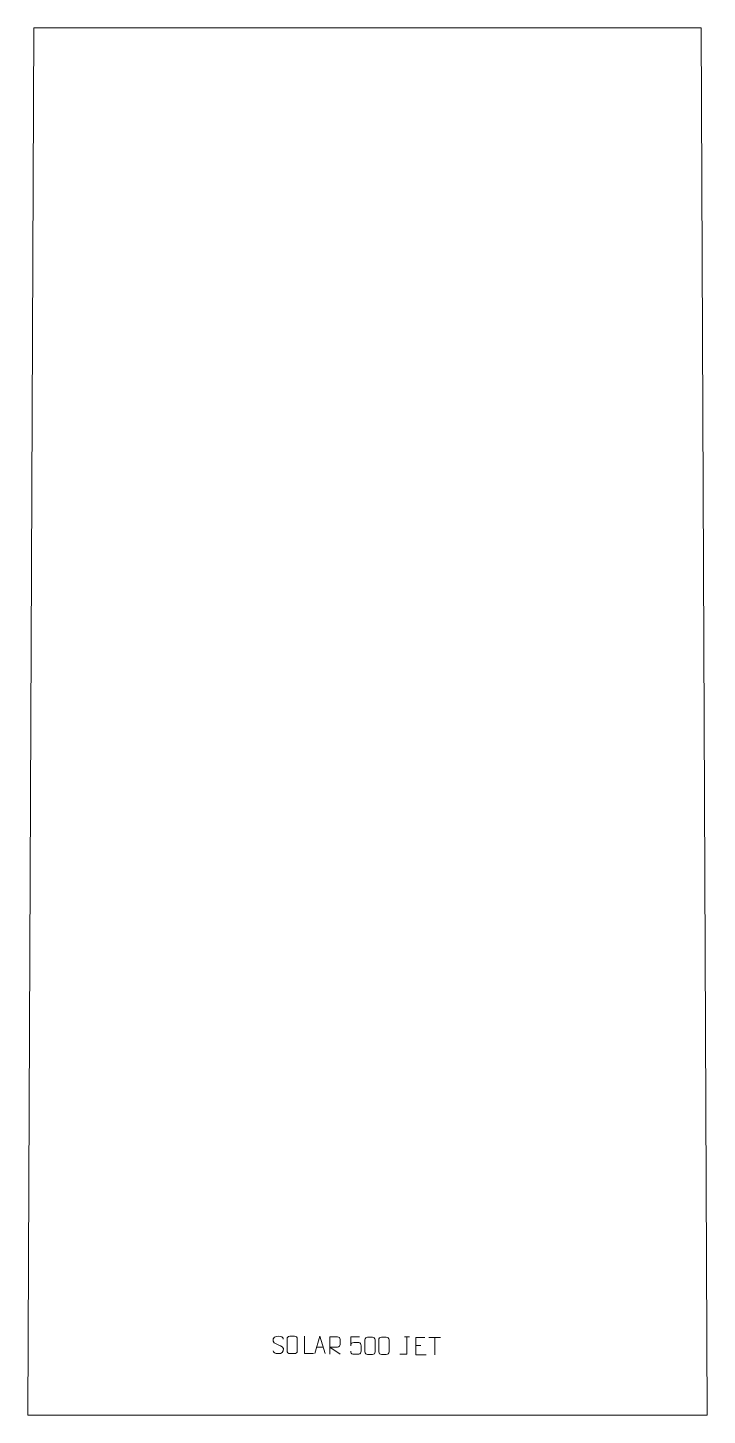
# Model space of a CAD drawing. Header units: millimetres. Extents: x -490 to 490, y -1850 to 150.
import ezdxf

# ---------------------------------------------------------------- set-up
doc = ezdxf.new("R2010")
doc.units = ezdxf.units.MM
doc.header["$MEASUREMENT"] = 0
doc.layers.add('layer 1', color=7, linetype='Continuous')

msp = doc.modelspace()

# ---------------------------------------------------------------- linework, layer by layer
at = {"layer": 'layer 1', "color": 242, "lineweight": 9}
msp.add_open_spline([(489.9997, -1849.9991), (489.9997, -1849.9991), (-489.9997, -1849.9991), (-489.9997, -1849.9991), (-489.9997, -1849.9991), (-489.9997, -1849.9991), (-481.3034, 149.9995), (-481.3034, 149.9995), (-481.3034, 149.9995), (-481.3034, 149.9995), (481.3048, 149.9995), (481.3048, 149.9995), (481.3048, 149.9995), (481.3048, 149.9995), (489.9997, -1849.9991), (489.9997, -1849.9991)], degree=3, knots=[0, 0, 0, 0, 0.2, 0.2, 0.2, 0.2, 0.4, 0.4, 0.4, 0.4, 0.6, 0.6, 0.6, 0.6, 1, 1, 1, 1], dxfattribs=at)
at = {"layer": 'layer 1', "color": 250, "lineweight": 9}
for points, knots in [([(-128.6641, -1748.4745), (-132.9124, -1747.0041), (-137.8205, -1745.2083), (-135.8154, -1739.688), (-135.8154, -1739.688), (-134.3119, -1735.5481), (-129.0983, -1735.9366), (-125.4947, -1736.5377), (-125.4947, -1736.5377), (-122.6341, -1737.0149), (-121.7694, -1738.2281), (-121.4588, -1740.3122)], [0, 0, 0, 0, 0.25, 0.25, 0.25, 0.25, 0.5, 0.5, 0.5, 0.5, 1, 1, 1, 1]), ([(-112.1891, -1736.1719), (-109.8634, -1736.1719), (-107.5373, -1736.1719), (-105.2112, -1736.1719), (-105.2112, -1736.1719), (-103.2646, -1736.1363), (-101.2732, -1737.6279), (-101.2465, -1740.0655), (-101.2465, -1740.0655), (-101.2469, -1745.8124), (-101.2469, -1751.5597), (-101.2465, -1757.3074), (-101.2465, -1757.3074), (-101.3863, -1759.6308), (-103.0635, -1761.1104), (-105.2112, -1761.1212), (-105.2112, -1761.1212), (-107.5431, -1761.1208), (-109.875, -1761.1208), (-112.2065, -1761.1212), (-112.2065, -1761.1212), (-114.1315, -1761.2266), (-116.1036, -1759.3421), (-116.0924, -1757.3248), (-116.0924, -1757.3248), (-116.0921, -1751.5547), (-116.0921, -1745.785), (-116.0924, -1740.0157), (-116.0924, -1740.0157), (-116.0882, -1737.8776), (-114.3415, -1736.1584), (-112.1891, -1736.1719)], [0, 0, 0, 0, 0.111111111, 0.111111111, 0.111111111, 0.111111111, 0.222222222, 0.222222222, 0.222222222, 0.222222222, 0.333333333, 0.333333333, 0.333333333, 0.333333333, 0.444444444, 0.444444444, 0.444444444, 0.444444444, 0.555555556, 0.555555556, 0.555555556, 0.555555556, 0.666666667, 0.666666667, 0.666666667, 0.666666667, 0.777777778, 0.777777778, 0.777777778, 0.777777778, 1, 1, 1, 1]), ([(-77.7204, -1761.1252), (-77.7204, -1761.1252), (-90.6695, -1761.1252), (-90.6695, -1761.1252), (-90.6695, -1761.1252), (-90.6695, -1761.1252), (-90.6695, -1736.1716), (-90.6695, -1736.1716)], [0, 0, 0, 0, 0.333333333, 0.333333333, 0.333333333, 0.333333333, 1, 1, 1, 1]), ([(-76.14, -1761.1251), (-76.14, -1761.1251), (-68.769, -1736.1716), (-68.769, -1736.1716), (-68.769, -1736.1716), (-68.769, -1736.1716), (-61.1991, -1761.1251), (-61.1991, -1761.1251)], [0, 0, 0, 0, 0.333333333, 0.333333333, 0.333333333, 0.333333333, 1, 1, 1, 1]), ([(-54.0873, -1761.9678), (-54.0873, -1761.9678), (-54.0873, -1737.0143), (-54.0873, -1737.0143), (-54.0873, -1737.0143), (-50.4925, -1737.0143), (-46.897, -1737.0143), (-43.3018, -1737.0143), (-43.3018, -1737.0143), (-40.9765, -1737.052), (-39.4192, -1738.542), (-39.4233, -1740.9084), (-39.4233, -1740.9084), (-39.4237, -1742.9439), (-39.4237, -1746.0033), (-39.4233, -1748.0393), (-39.4233, -1748.0393), (-39.4298, -1749.9148), (-41.2421, -1751.8566), (-43.2516, -1751.8757), (-43.2516, -1751.8757), (-43.2516, -1751.8757), (-54.0873, -1751.8757), (-54.0873, -1751.8757), (-54.0873, -1751.8757), (-54.0873, -1751.8757), (-39.4326, -1761.9678), (-39.4326, -1761.9678)], [0, 0, 0, 0, 0.125, 0.125, 0.125, 0.125, 0.25, 0.25, 0.25, 0.25, 0.375, 0.375, 0.375, 0.375, 0.5, 0.5, 0.5, 0.5, 0.625, 0.625, 0.625, 0.625, 0.75, 0.75, 0.75, 0.75, 1, 1, 1, 1]), ([(-11.3612, -1737.0363), (-11.3612, -1737.0363), (-24.2129, -1737.0363), (-24.2129, -1737.0363), (-24.2129, -1737.0363), (-24.2126, -1741.2669), (-24.2126, -1745.4978), (-24.2129, -1749.729), (-24.2129, -1749.729), (-24.2132, -1746.4189), (-22.5822, -1745.3471), (-19.7702, -1745.2866), (-19.7702, -1745.2866), (-17.3306, -1745.2863), (-14.8911, -1745.2863), (-12.4519, -1745.2866), (-12.4519, -1745.2866), (-10.8021, -1745.2798), (-9.3272, -1747.6603), (-9.2987, -1749.729), (-9.2987, -1749.729), (-9.299, -1752.3163), (-9.299, -1754.9039), (-9.2987, -1757.4916), (-9.2987, -1757.4916), (-9.2525, -1759.451), (-10.7519, -1761.8873), (-12.3778, -1761.9458), (-12.3778, -1761.9458), (-14.3343, -1761.9455), (-19.2293, -1761.9455), (-21.1863, -1761.9458), (-21.1863, -1761.9458), (-23.0318, -1761.9546), (-24.1389, -1759.9898), (-24.1597, -1757.4387)], [0, 0, 0, 0, 0.1, 0.1, 0.1, 0.1, 0.2, 0.2, 0.2, 0.2, 0.3, 0.3, 0.3, 0.3, 0.4, 0.4, 0.4, 0.4, 0.5, 0.5, 0.5, 0.5, 0.6, 0.6, 0.6, 0.6, 0.7, 0.7, 0.7, 0.7, 0.8, 0.8, 0.8, 0.8, 1, 1, 1, 1]), ([(0.1685, -1737.4673), (2.4942, -1737.4673), (4.8203, -1737.4673), (7.1464, -1737.4673), (7.1464, -1737.4673), (9.093, -1737.4317), (11.0844, -1738.9233), (11.1111, -1741.3609), (11.1111, -1741.3609), (11.1107, -1747.1078), (11.1107, -1752.8551), (11.1111, -1758.6028), (11.1111, -1758.6028), (10.9713, -1760.9262), (9.2941, -1762.4058), (7.1464, -1762.4166), (7.1464, -1762.4166), (4.8145, -1762.4162), (2.4826, -1762.4162), (0.1511, -1762.4166), (0.1511, -1762.4166), (-1.7739, -1762.522), (-3.746, -1760.6375), (-3.7348, -1758.6202), (-3.7348, -1758.6202), (-3.7345, -1752.8501), (-3.7345, -1747.0804), (-3.7348, -1741.3111), (-3.7348, -1741.3111), (-3.7306, -1739.173), (-1.9839, -1737.4538), (0.1685, -1737.4673)], [0, 0, 0, 0, 0.111111111, 0.111111111, 0.111111111, 0.111111111, 0.222222222, 0.222222222, 0.222222222, 0.222222222, 0.333333333, 0.333333333, 0.333333333, 0.333333333, 0.444444444, 0.444444444, 0.444444444, 0.444444444, 0.555555556, 0.555555556, 0.555555556, 0.555555556, 0.666666667, 0.666666667, 0.666666667, 0.666666667, 0.777777778, 0.777777778, 0.777777778, 0.777777778, 1, 1, 1, 1]), ([(20.1685, -1737.4673), (22.4942, -1737.4673), (24.8203, -1737.4673), (27.1464, -1737.4673), (27.1464, -1737.4673), (29.093, -1737.4317), (31.0844, -1738.9233), (31.1111, -1741.3609), (31.1111, -1741.3609), (31.1107, -1747.1078), (31.1107, -1752.8551), (31.1111, -1758.6028), (31.1111, -1758.6028), (30.9713, -1760.9262), (29.2941, -1762.4058), (27.1464, -1762.4166), (27.1464, -1762.4166), (24.8145, -1762.4162), (22.4826, -1762.4162), (20.1511, -1762.4166), (20.1511, -1762.4166), (18.2261, -1762.522), (16.254, -1760.6375), (16.2652, -1758.6202), (16.2652, -1758.6202), (16.2655, -1752.8501), (16.2655, -1747.0804), (16.2652, -1741.3111), (16.2652, -1741.3111), (16.2694, -1739.173), (18.0161, -1737.4538), (20.1685, -1737.4673)], [0, 0, 0, 0, 0.111111111, 0.111111111, 0.111111111, 0.111111111, 0.222222222, 0.222222222, 0.222222222, 0.222222222, 0.333333333, 0.333333333, 0.333333333, 0.333333333, 0.444444444, 0.444444444, 0.444444444, 0.444444444, 0.555555556, 0.555555556, 0.555555556, 0.555555556, 0.666666667, 0.666666667, 0.666666667, 0.666666667, 0.777777778, 0.777777778, 0.777777778, 0.777777778, 1, 1, 1, 1]), ([(46.7343, -1762.0752), (46.7343, -1762.0752), (56.7563, -1762.0752), (56.7563, -1762.0752), (56.7563, -1762.0752), (56.7563, -1762.0752), (56.7563, -1737.1216), (56.7563, -1737.1216)], [0, 0, 0, 0, 0.333333333, 0.333333333, 0.333333333, 0.333333333, 1, 1, 1, 1]), ([(82.4621, -1737.7187), (82.4621, -1737.7187), (69.5882, -1737.7187), (69.5882, -1737.7187), (69.5882, -1737.7187), (69.5882, -1737.7187), (69.5882, -1762.6723), (69.5882, -1762.6723), (69.5882, -1762.6723), (69.5882, -1762.6723), (84.454, -1762.6723), (84.454, -1762.6723)], [0, 0, 0, 0, 0.25, 0.25, 0.25, 0.25, 0.5, 0.5, 0.5, 0.5, 1, 1, 1, 1]), ([(-128.6641, -1748.4746), (-124.6455, -1750.1213), (-119.616, -1752.0096), (-121.45, -1757.3699), (-121.45, -1757.3699), (-122.9098, -1761.6363), (-127.8206, -1761.3796), (-131.5467, -1760.8249), (-131.5467, -1760.8249), (-134.2967, -1760.4151), (-135.5176, -1759.2016), (-135.8956, -1757.0894)], [0, 0, 0, 0, 0.25, 0.25, 0.25, 0.25, 0.5, 0.5, 0.5, 0.5, 1, 1, 1, 1])]:
    msp.add_open_spline(points, degree=3, knots=knots, dxfattribs=at)
for points in [[(53.1722, -1737.1216), (53.1722, -1737.1216), (60.3404, -1737.1216), (60.3404, -1737.1216)], [(88.5275, -1737.7422), (88.5275, -1737.7422), (105.5147, -1737.7422), (105.5147, -1737.7422)], [(97.0213, -1762.6722), (97.0213, -1762.6722), (97.0213, -1737.7187), (97.0213, -1737.7187)], [(-73.4174, -1751.8757), (-73.4174, -1751.8757), (-63.9217, -1751.8757), (-63.9217, -1751.8757)], [(69.5882, -1749.5984), (69.5882, -1749.5984), (76.7563, -1749.5984), (76.7563, -1749.5984)]]:
    msp.add_open_spline(points, degree=3, dxfattribs=at)

doc.saveas('drawing.dxf')
